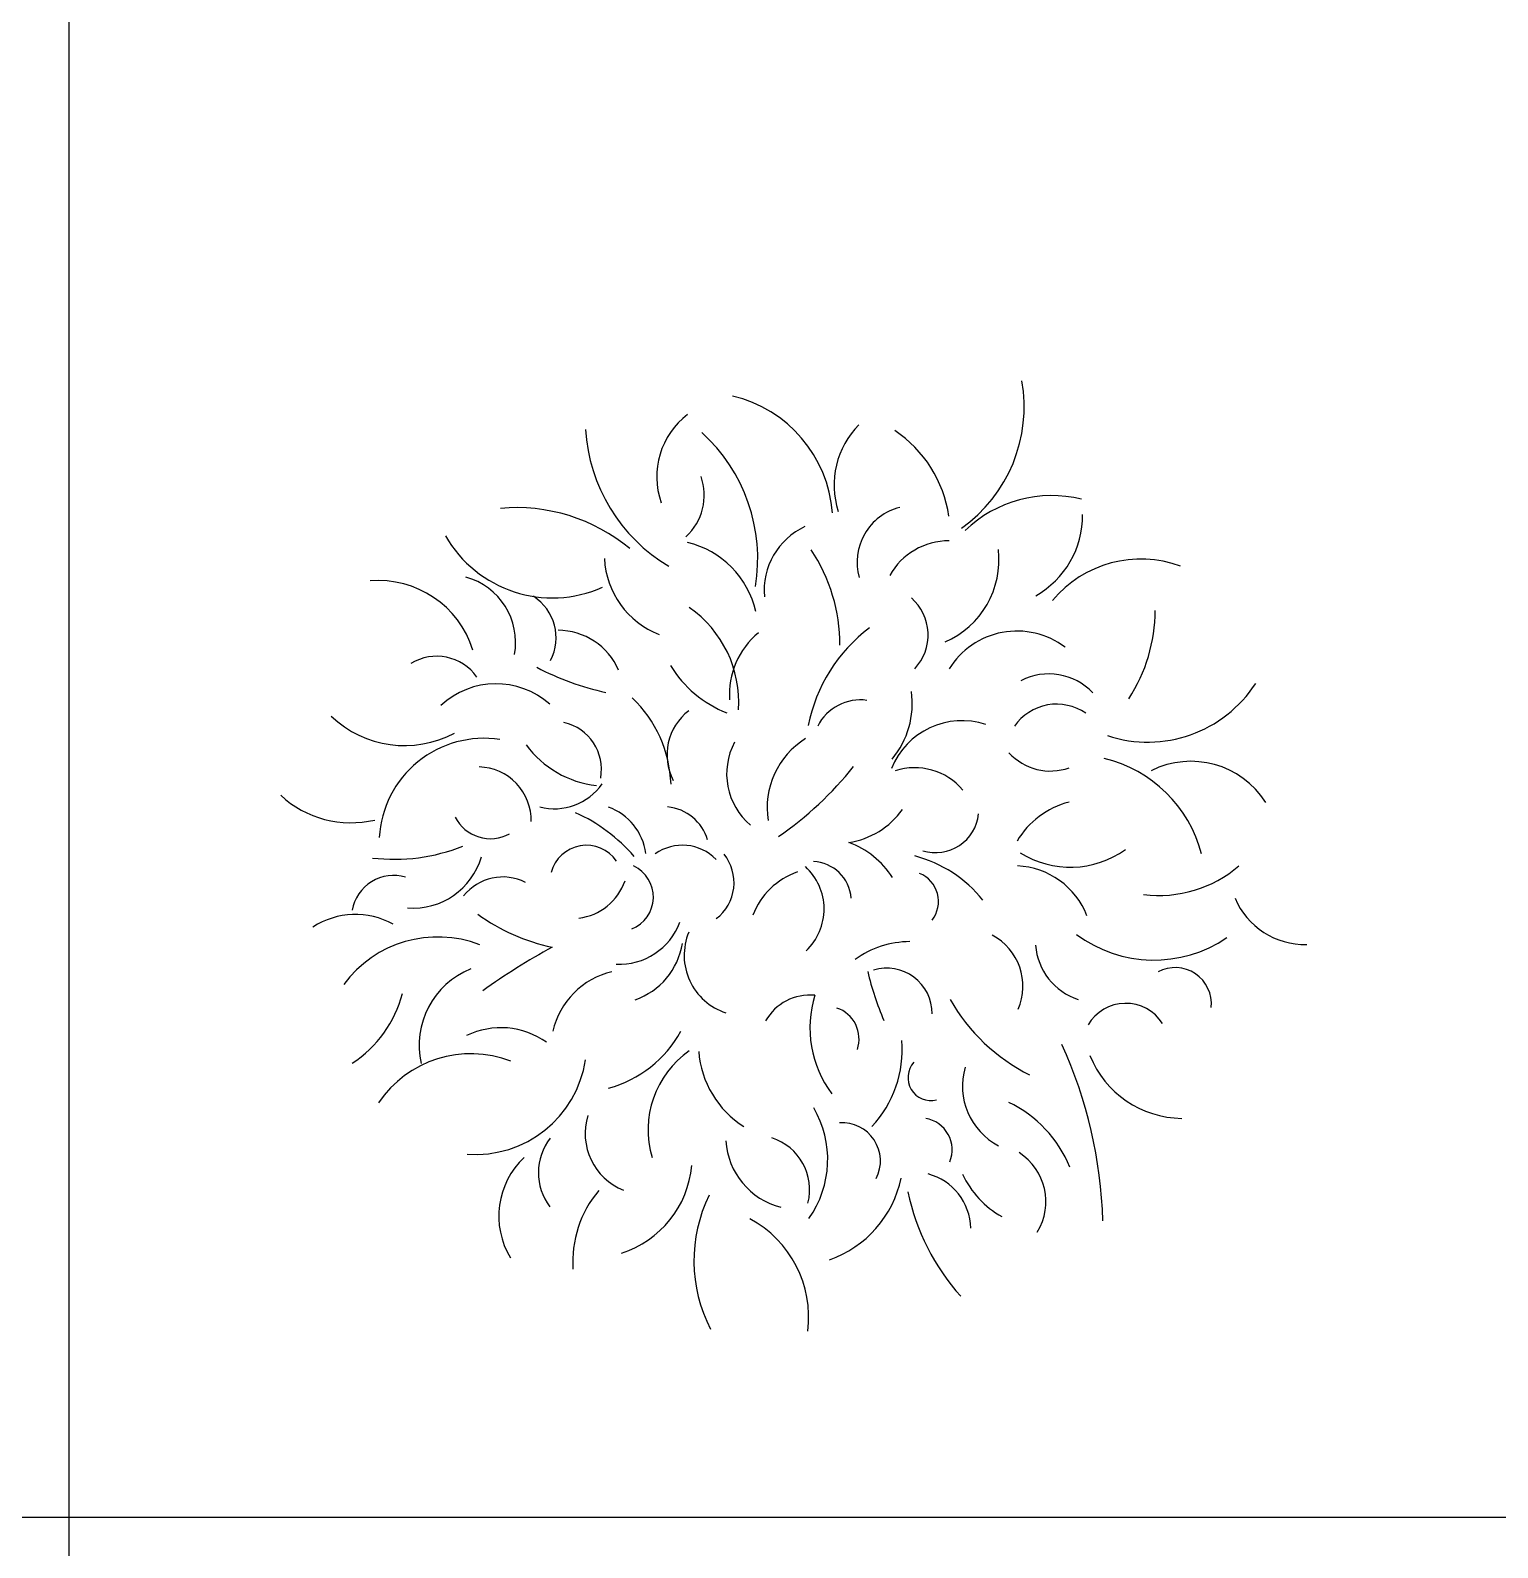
# Model space of a CAD drawing. Header units: millimetres. Extents: x -4017 to 59953, y -688 to 66564.
# Drawn here: x 43862 to 46100, y 11690 to 14005 of the extents above; entities that cross this region are included whole.
import ezdxf

# ---------------------------------------------------------------- set-up
doc = ezdxf.new("R2010")
doc.units = ezdxf.units.MM
doc.layers.add('www.cad-blocks.net', color=7, linetype='Continuous')

# ---------------------------------------------------------------- blocks, each defined once
blk = doc.blocks.new('A$C516926BB')
for p, q in [((46.3795, 38.5194), (46.3795, 0)), ((0, 2.361), (60.3118, 2.361))]:
    blk.add_line(p, q)
blk = doc.blocks.new('A$C1B457E50')
for centre, radius, start, end in [((0.9065, 1.4102), 0.2276, 305.4234, 9.9527), ((0.6441, 1.2334), 0.1981, 4.2662, 76.816), ((0.6927, 1.3035), 0.1191, 127.2527, 199.5051), ((0.725, 1.391), 0.2606, 183.4024, 239.326), ((0.4672, 1.178), 0.2605, 350.6523, 47.761), ((0.9757, 1.2907), 0.1315, 135.5676, 197.7978), ((0.8323, 1.2164), 0.1888, 8.2331, 56.4254), ((0.5606, 1.2752), 0.0855, 312.2672, 19.5918), ((1.1765, 1.0828), 0.1918, 76.3737, 133.6865), ((0.3595, 0.9851), 0.2711, 50.336, 95.1387), ((0.9655, 1.173), 0.0863, 104.2792, 195.7208), ((0.8449, 1.1298), 0.1075, 114.9004, 185.0996), ((1.083, 1.2441), 0.1402, 299.2952, 0.7048), ((0.4144, 1.3066), 0.188, 209.7244, 294.0772), ((1.0185, 1.1035), 0.102, 89.3333, 151.2289), ((0.5875, 1.0661), 0.1409, 12.9815, 76.4777), ((0.5951, 1.0483), 0.2577, 359.5718, 33.8395), ((0.9595, 1.1764), 0.1361, 293.3029, 6.6971), ((0.6246, 1.1849), 0.131, 182.7771, 248.7223), ((1.312, 1.003), 0.1748, 69.6686, 140.3916), ((0.1492, 0.9944), 0.1506, 17.2022, 94.8992), ((0.2548, 1.0505), 0.1035, 349.8329, 74.6003), ((0.3451, 1.0578), 0.0749, 332.467, 57.4728), ((0.9123, 1.062), 0.0753, 316.7243, 48.6914), ((0.5229, 0.9595), 0.1758, 356.1776, 55.1926), ((1.0878, 1.0995), 0.246, 326.7873, 359.9706), ((0.4226, 0.9678), 0.1013, 23.5126, 89.7474), ((0.8076, 0.9708), 0.1232, 129.833, 183.5727), ((1.0471, 0.8755), 0.2473, 127.0616, 168.7007), ((1.1231, 0.9462), 0.1217, 52.9962, 148.2659), ((0.238, 0.9544), 0.0751, 35.2631, 121.643), ((0.585, 1.3834), 0.4186, 242.3147, 257.7219), ((0.7457, 1.1079), 0.1773, 211.5287, 248.4347), ((1.1718, 0.91), 0.0925, 43.677, 117.4747), ((0.3283, 0.8641), 0.1234, 48.2859, 132.9253), ((0.8312, 0.9574), 0.1322, 320.0819, 7.9622), ((1.3225, 1.0946), 0.1961, 251.7312, 327.1257), ((0.4019, 0.8268), 0.1936, 2.2356, 46.0319), ((0.8843, 0.8897), 0.0732, 82.1748, 152.9374), ((1.1835, 0.8781), 0.0783, 55.265, 145.2671), ((0.1888, 1.0543), 0.1611, 226.1392, 298.2356), ((0.4159, 0.857), 0.0734, 349.5336, 77.2881), ((0.6744, 0.8789), 0.0852, 127.5609, 207.1128), ((1.0392, 0.8156), 0.1156, 71.6359, 158.4366), ((0.31, 0.7445), 0.1598, 81.2663, 176.9249), ((0.8666, 0.7981), 0.1247, 122.0419, 188.8274), ((0.4979, 0.9842), 0.1526, 216.1369, 263.8631), ((0.7825, 0.8501), 0.1023, 151.7454, 230.0237), ((1.174, 0.9397), 0.0853, 222.2434, 289.6792), ((0.3007, 0.7792), 0.0814, 358.564, 88.6243), ((0.4714, 1.1771), 0.5113, 304.29, 321.8885), ((0.9668, 0.7629), 0.0966, 40.3325, 107.7683), ((1.2089, 0.6772), 0.2021, 14.5227, 76.5076), ((1.3883, 0.7339), 0.1353, 32.4899, 116.6083), ((0.4174, 0.8861), 0.0893, 255.5398, 324.9083), ((0.1072, 0.9337), 0.1582, 227.3279, 283.213), ((0.345, 0.5569), 0.2562, 40.7416, 65.8247), ((0.4711, 0.7177), 0.0865, 7.3855, 70.4991), ((0.5831, 0.7288), 0.0712, 16.81, 84.2458), ((0.8485, 0.866), 0.122, 278.5351, 324.9136), ((0.9989, 0.7958), 0.0659, 252.8815, 354.0365), ((1.2344, 0.6816), 0.1293, 104.2975, 149.349), ((0.3198, 0.8117), 0.0605, 207.1862, 298.8294), ((0.4664, 0.6852), 0.0559, 34.5989, 165.0715), ((0.6128, 0.6697), 0.0715, 44.167, 125.4291), ((0.8198, 0.6187), 0.1351, 32.7918, 69.6978), ((0.1729, 1.0066), 0.2868, 263.3946, 291.4742), ((0.2022, 0.7533), 0.1081, 265.4172, 343.937), ((0.6222, 0.6841), 0.0693, 307.5706, 38.783), ((0.9171, 0.5339), 0.1974, 38.7259, 75.2422), ((1.2044, 0.8513), 0.1436, 237.7941, 305.7788), ((0.1723, 0.6306), 0.0645, 73.5534, 169.8954), ((0.5162, 0.6622), 0.0523, 291.496, 65.0552), ((0.8261, 0.5932), 0.1138, 109.4669, 158.6741), ((0.7415, 0.6439), 0.0874, 313.1915, 47.687), ((0.8093, 0.6554), 0.0612, 4.8572, 87.0419), ((0.9573, 0.6555), 0.046, 321.8398, 68.1), ((1.1184, 0.5903), 0.1195, 21.1397, 87.4271), ((1.3399, 0.8509), 0.1863, 262.7233, 310.8083), ((0.3388, 0.6169), 0.0759, 62.735, 141.8723), ((0.4443, 0.7149), 0.0856, 277.0043, 340.961), ((1.5614, 0.7042), 0.1143, 202.4069, 271.8623), ((0.1139, 0.5164), 0.1192, 61.0528, 123.0122), ((0.4709, 0.8661), 0.286, 233.4737, 258.5568), ((0.5161, 0.6585), 0.099, 267.4603, 339.4578), ((0.7077, 0.5732), 0.0923, 157.6037, 251.9043), ((1.0435, 0.5258), 0.0887, 336.851, 61.8869), ((1.332, 0.7643), 0.1983, 233.3454, 304.185), ((0.2396, 0.423), 0.1783, 68.9327, 143.5652), ((0.9605, -0.4019), 1.1287, 118.9497, 125.3056), ((0.5051, 0.6084), 0.1089, 288.9446, 351.0601), ((0.9604, 0.4498), 0.1443, 90.3942, 125.6913), ((1.2462, 0.5963), 0.0952, 184.6894, 251.6662), ((0.3368, 0.4358), 0.1257, 111.9374, 192.639), ((0.5329, 0.4308), 0.1207, 103.2929, 167.2496), ((1.3166, 0.6467), 0.4325, 193.1416, 203.5315), ((0.9245, 0.4846), 0.0691, 359.6516, 106.9148), ((1.3643, 0.4992), 0.0554, 354.3786, 117.9852), ((0.0101, 0.5605), 0.1813, 303.1557, 345.4351), ((0.8078, 0.4339), 0.0788, 84.9911, 150.121), ((0.9767, 0.4629), 0.1694, 163.035, 216.5169), ((0.8325, 0.4458), 0.0497, 341.252, 71.3122), ((1.2717, 0.6484), 0.2883, 209.6382, 243.343), ((1.2889, 0.4334), 0.0666, 32.415, 149.5656), ((0.336, 0.3434), 0.1194, 54.4526, 115.9961), ((0.4537, 0.5431), 0.1785, 285.1067, 331.332), ((0.7766, 0.4292), 0.1714, 316.8331, 4.7134), ((0.2901, 0.2537), 0.1695, 68.8586, 146.1805), ((0.707, 0.3073), 0.1466, 124.8808, 196.8679), ((0.7868, 0.4381), 0.1496, 184.3427, 237.4969), ((0.5444, 0.1455), 0.7101, 1.8508, 24.2708), ((1.3761, 0.4772), 0.1527, 201.8734, 269.32), ((0.2972, 0.4392), 0.1697, 265.6702, 351.368), ((0.9918, 0.3866), 0.035, 137.9887, 283.8509), ((1.1418, 0.3735), 0.102, 163.4793, 242.7231), ((1.0276, 0.1775), 0.1905, 22.4116, 64.1568), ((0.5574, 0.3013), 0.093, 162.7121, 248.2146), ((0.679, 0.2618), 0.1554, 324.6407, 30.4156), ((0.9754, 0.2764), 0.0488, 338.0854, 79.9339), ((0.8562, 0.2593), 0.0586, 333.1298, 93.6919), ((0.4789, 0.2417), 0.0859, 142.0702, 217.3677), ((0.791, 0.2978), 0.1124, 183.8932, 255.618), ((0.7237, 0.2156), 0.0831, 345.8404, 72.1789), ((0.4548, 0.1754), 0.1222, 132.968, 211.4878), ((1.078, 0.1975), 0.0891, 328.6144, 57.0834), ((0.4726, 0.2667), 0.1551, 287.7735, 354.7522), ((0.7815, 0.2678), 0.1684, 289.1908, 348.2125), ((0.965, 0.1552), 0.0875, 1.279, 75.0766), ((1.1672, 0.2973), 0.1397, 204.4297, 241.3309), ((0.6156, 0.1051), 0.1702, 140.0959, 183.6572), ((1.2928, 0.2825), 0.3433, 191.7868, 221.9354), ((0.8571, 0.1073), 0.2268, 153.8744, 207.3741), ((0.6342, 0.0207), 0.1712, 353.0406, 61.6662)]:
    blk.add_arc(centre, radius, start, end)

msp = doc.modelspace()

# ---------------------------------------------------------------- block references
at = {"xscale": 1000, "yscale": 1000, "zscale": 1000}
msp.add_blockref('A$C1B457E50', (44243.9, 12020.7), dxfattribs=at)
at = {"layer": 'www.cad-blocks.net', "color": 155, "true_color": 0x546d8e, "xscale": 1000, "yscale": 1000, "zscale": 1000}
msp.add_blockref('A$C516926BB', (-2458.7, 9375.6), dxfattribs=at)

doc.saveas('drawing.dxf')
